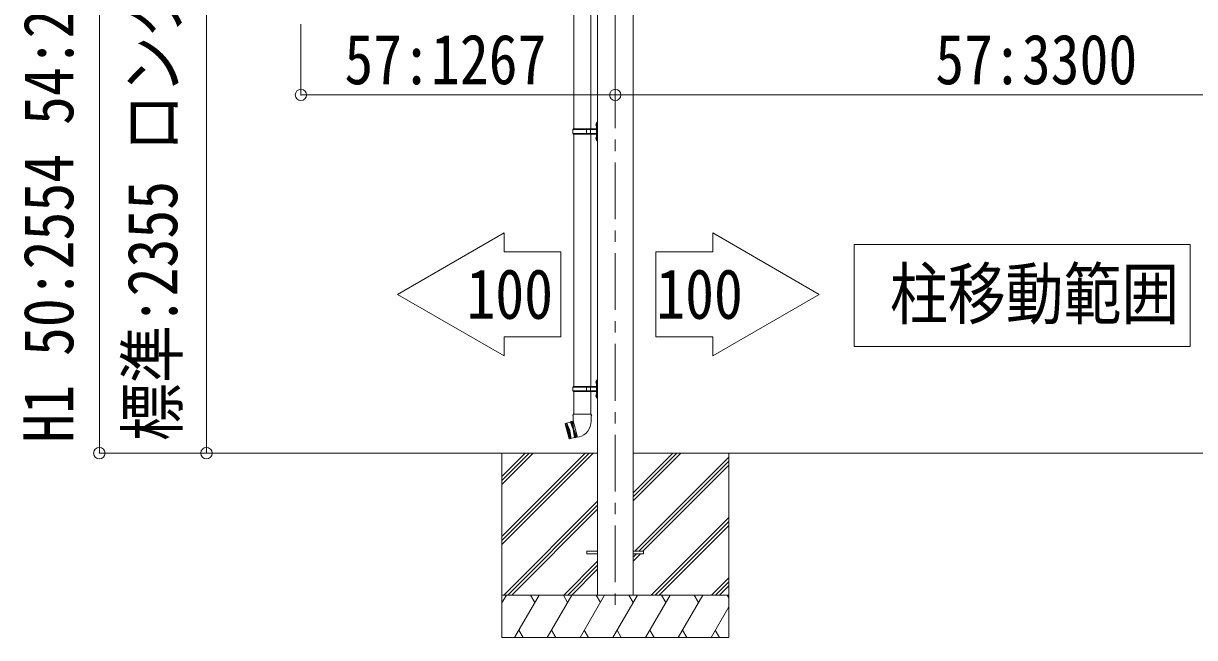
# Model space of a CAD drawing. Units: millimetres, scale not verified. Extents: x -11243 to 11243, y -7760 to 7760.
# Drawn here: x 1255 to 5386, y -4466 to -2301 of the extents above; entities that cross this region are included whole.
import ezdxf
from ezdxf.enums import TextEntityAlignment as Align

# ---------------------------------------------------------------- set-up
doc = ezdxf.new("R2010")
doc.units = ezdxf.units.MM
doc.header["$LTSCALE"] = 40
doc.header["$PDMODE"] = 32
doc.header["$PDSIZE"] = 40
doc.linetypes.add('CHAIN1', pattern=[8, 5, -1, 1, -1])
for name, color, linetype, lineweight in [('0-0_0', 7, 'Continuous', 9), ('0-1_本体', 5, 'CHAIN1', 9), ('0-3_ELV2', 7, 'Continuous', 9), ('0-6_OTH_LINE', 7, 'Continuous', 9), ('0-9_OUTLINE', 7, 'Continuous', 9), ('0-E_DET2', 7, 'Continuous', 18)]:
    doc.layers.add(name, color=color, linetype=linetype, lineweight=lineweight)
doc.styles.add('ＭＳ ゴシック', font='')
doc.styles.get('ＭＳ ゴシック').set_extended_font_data('MS Gothic')

msp = doc.modelspace()

# ---------------------------------------------------------------- linework, layer by layer
at = {"layer": '0-0_0'}
for p, q in [((2134.1, -3815.62), (3280.16, -3815.62)), ((2942.66, -3815.62), (2942.66, -4465.62)), ((2942.66, -4109.8), (3236.84, -3815.62)), ((2942.66, -4123.94), (3250.98, -3815.62)), ((2942.66, -4138.08), (3265.12, -3815.62)), ((2942.66, -3925.95), (3052.99, -3815.62)), ((2942.66, -3911.81), (3038.85, -3815.62)), ((2942.66, -3897.67), (3024.7, -3815.62)), ((3405.16, -3815.62), (6180.07, -3815.62)), ((3405.16, -3983.95), (3573.49, -3815.62)), ((3405.16, -3969.81), (3559.35, -3815.62)), ((3405.16, -3955.67), (3545.2, -3815.62)), ((3411.83, -4161.12), (3742.66, -3830.3)), ((3742.66, -3815.62), (3742.66, -4465.62)), ((3425.97, -4161.12), (3742.66, -3844.44)), ((3440.12, -4161.12), (3742.66, -3858.59)), ((2948.96, -4315.62), (3280.16, -3984.43)), ((2963.11, -4315.62), (3280.16, -3998.58)), ((2977.25, -4315.62), (3280.16, -4012.72)), ((3469.46, -4315.62), (3742.66, -4042.43)), ((3483.61, -4315.62), (3742.66, -4056.58)), ((3497.75, -4315.62), (3742.66, -4070.72)), ((3405.16, -4196.08), (3431.12, -4170.12)), ((3405.16, -4181.94), (3416.97, -4170.12)), ((3280.16, -4196.57), (3161.1, -4315.62)), ((3175.24, -4315.62), (3280.16, -4210.71)), ((3189.38, -4315.62), (3280.16, -4224.85)), ((3681.6, -4315.62), (3742.66, -4254.56)), ((3695.74, -4315.62), (3742.66, -4268.71)), ((3709.88, -4315.62), (3742.66, -4282.85)), ((3742.66, -4315.62), (2942.66, -4315.62)), ((2942.66, -4343.13), (2958.54, -4315.62)), ((2987.4, -4465.62), (3074, -4315.62)), ((3059, -4341.6), (3044, -4315.62)), ((3102.87, -4465.62), (3189.48, -4315.62)), ((3174.47, -4341.61), (3159.47, -4315.62)), ((3218.34, -4465.62), (3304.95, -4315.62)), ((3289.94, -4341.61), (3274.94, -4315.62)), ((3333.81, -4465.62), (3420.42, -4315.62)), ((3405.41, -4341.6), (3390.41, -4315.62)), ((3449.28, -4465.62), (3535.89, -4315.62)), ((3520.89, -4341.6), (3505.88, -4315.62)), ((3564.75, -4465.62), (3651.36, -4315.62)), ((3621.36, -4315.62), (3636.36, -4341.6)), ((3736.83, -4315.62), (3742.66, -4325.72)), ((3680.22, -4465.62), (3742.66, -4357.49)), ((3002.4, -4439.64), (3017.4, -4465.62)), ((3117.87, -4439.64), (3132.87, -4465.62)), ((3233.34, -4439.64), (3248.34, -4465.62)), ((3348.81, -4439.64), (3363.81, -4465.62)), ((3464.28, -4439.64), (3479.28, -4465.62)), ((3579.75, -4439.64), (3594.75, -4465.62)), ((3695.22, -4439.64), (3710.22, -4465.62)), ((2942.66, -4465.62), (3742.66, -4465.62))]:
    msp.add_line(p, q, dxfattribs=at)
at = {"layer": '0-1_本体'}
msp.add_line((3342.66, -1190.8), (3342.66, -4366.23), dxfattribs=at)
at = {"layer": '0-3_ELV2', "color": 4}
for p, q in [((3280.16, -4315.62), (3280.16, -1461.72)), ((3405.16, -1461.72), (3405.16, -4315.62)), ((3242.66, -4161.12), (3280.16, -4161.12)), ((3242.66, -4161.12), (3242.66, -4170.12)), ((3242.66, -4170.12), (3280.16, -4170.12)), ((3405.16, -4161.12), (3442.66, -4161.12)), ((3405.16, -4170.12), (3442.66, -4170.12)), ((3442.66, -4161.12), (3442.66, -4170.12))]:
    msp.add_line(p, q, dxfattribs=at)
at = {"layer": '0-6_OTH_LINE', "color": 6}
for p, q in [((2234.1, -2553.3), (2234.1, -2303.3)), ((3342.66, -2553.3), (3342.66, -2303.3)), ((3342.66, -2553.3), (2234.1, -2553.3)), ((6242.66, -2553.3), (3342.66, -2553.3))]:
    msp.add_line(p, q, dxfattribs=at)
at = {"layer": '0-6_OTH_LINE'}
for p, q in [((2950.35, -3039.27), (2950.35, -3106.47)), ((3686.31, -3039.27), (3686.31, -3106.47)), ((4184.77, -3440.27), (4184.77, -3080.27)), ((4184.77, -3080.27), (5369.71, -3080.27)), ((5369.71, -3080.27), (5369.71, -3440.27)), ((2950.35, -3406.07), (3150.75, -3406.07)), ((3686.31, -3406.07), (3485.91, -3406.07)), ((3686.31, -3406.07), (3686.31, -3473.27)), ((5369.71, -3440.27), (4184.77, -3440.27))]:
    msp.add_line(p, q, dxfattribs=at)
for points in [[(2950.35, -3406.07), (2950.35, -3473.27), (2574.5, -3256.27), (2950.35, -3039.27)], [(3686.31, -3473.27), (4062.16, -3256.27), (3686.31, -3039.27)], [(2950.35, -3106.47), (3150.75, -3106.47), (3150.75, -3406.07)], [(3686.31, -3106.47), (3485.91, -3106.47), (3485.91, -3406.07)]]:
    msp.add_lwpolyline(points, dxfattribs=at)
at = {"layer": '0-6_OTH_LINE', "color": 6}
for p in [(2234.1, -2553.3), (3342.66, -2553.3)]:
    msp.add_point(p, dxfattribs=at)
at = {"layer": '0-9_OUTLINE'}
for p, q in [((3196.3, -1783.63), (3196.3, -2673.12)), ((3256, -1783.63), (3256, -2673.12)), ((3193.16, -2675.13), (3194.16, -2673.13)), ((3193.16, -2689.13), (3193.16, -2675.13)), ((3241.65, -2675.13), (3193.16, -2675.13)), ((3275.66, -2673.13), (3194.16, -2673.13)), ((3241.65, -2691.13), (3241.65, -2673.13)), ((3242.41, -2673.13), (3244.41, -2675.13)), ((3275.66, -2675.13), (3244.41, -2675.13)), ((3254.78, -2675.13), (3252.78, -2673.13)), ((3254.78, -2689.13), (3254.78, -2675.13)), ((3273.85, -2655.98), (3275.9, -2656.98)), ((3275.12, -2653.98), (3275.76, -2653.98)), ((3275.12, -2653.98), (3275.12, -2662.28)), ((3275.12, -2662.28), (3275.76, -2662.28)), ((3275.76, -2653.98), (3276.16, -2654.38)), ((3275.9, -2656.98), (3276.51, -2658.13)), ((3278.16, -2649.63), (3276.16, -2651.63)), ((3276.16, -2651.63), (3276.16, -2712.63)), ((3278.16, -2649.63), (3278.16, -2714.63)), ((3278.16, -2649.63), (3280.16, -2649.63)), ((3193.16, -2689.13), (3194.16, -2691.13)), ((3241.65, -2689.13), (3193.16, -2689.13)), ((3194.16, -2691.13), (3275.66, -2691.13)), ((3196.3, -2691.12), (3196.3, -3580.63)), ((3242.41, -2691.13), (3244.41, -2689.13)), ((3275.66, -2689.13), (3244.41, -2689.13)), ((3254.78, -2689.13), (3252.78, -2691.13)), ((3256, -2691.12), (3256, -3580.63)), ((3273.85, -2703.98), (3275.9, -2704.98)), ((3275.12, -2701.98), (3275.76, -2701.98)), ((3275.12, -2701.98), (3275.12, -2710.28)), ((3275.12, -2710.28), (3275.76, -2710.28)), ((3275.76, -2701.98), (3275.76, -2710.28)), ((3275.76, -2701.98), (3276.16, -2702.38)), ((3275.76, -2710.28), (3276.16, -2709.88)), ((3275.9, -2704.98), (3276.51, -2706.13)), ((3276.16, -2712.63), (3278.16, -2714.63)), ((3280.16, -2714.63), (3278.16, -2714.63)), ((3193.16, -3582.63), (3194.16, -3580.63)), ((3193.16, -3596.63), (3193.16, -3582.63)), ((3241.65, -3582.63), (3193.16, -3582.63)), ((3275.66, -3580.63), (3194.16, -3580.63)), ((3241.65, -3598.63), (3241.65, -3580.63)), ((3242.41, -3580.63), (3244.41, -3582.63)), ((3275.66, -3582.63), (3244.41, -3582.63)), ((3254.78, -3582.63), (3252.78, -3580.63)), ((3254.78, -3596.63), (3254.78, -3582.63)), ((3273.85, -3563.48), (3275.9, -3564.48)), ((3275.12, -3561.48), (3275.76, -3561.48)), ((3275.12, -3561.48), (3275.12, -3569.78)), ((3275.12, -3569.78), (3275.76, -3569.78)), ((3275.76, -3561.48), (3276.16, -3561.88)), ((3275.9, -3564.48), (3276.51, -3565.63)), ((3278.16, -3557.13), (3276.16, -3559.13)), ((3276.16, -3559.13), (3276.16, -3620.13)), ((3278.16, -3557.13), (3278.16, -3622.13)), ((3278.16, -3557.13), (3280.16, -3557.13)), ((3193.16, -3596.63), (3194.16, -3598.63)), ((3241.65, -3596.63), (3193.16, -3596.63)), ((3194.16, -3598.63), (3275.66, -3598.63)), ((3196.3, -3598.63), (3196.3, -3678.33)), ((3242.41, -3598.63), (3244.41, -3596.63)), ((3275.66, -3596.63), (3244.41, -3596.63)), ((3254.78, -3596.63), (3252.78, -3598.63)), ((3256, -3598.63), (3256, -3678.33)), ((3273.85, -3611.48), (3275.9, -3612.48)), ((3275.12, -3609.48), (3275.76, -3609.48)), ((3275.12, -3609.48), (3275.12, -3617.78)), ((3275.12, -3617.78), (3275.76, -3617.78)), ((3275.76, -3609.48), (3275.76, -3617.78)), ((3275.76, -3609.48), (3276.16, -3609.88)), ((3275.76, -3617.78), (3276.16, -3617.38)), ((3275.9, -3612.48), (3276.51, -3613.63)), ((3276.16, -3620.13), (3278.16, -3622.13)), ((3280.16, -3622.13), (3278.16, -3622.13)), ((3165.87, -3711.85), (3166.23, -3711.24)), ((3165.87, -3711.85), (3180.18, -3765.27)), ((3184.1, -3706.45), (3166.23, -3711.24)), ((3180.8, -3765.62), (3166.23, -3711.24)), ((3170.09, -3710.21), (3184.66, -3764.59)), ((3174.48, -3738.17), (3170.09, -3710.21)), ((3172.02, -3709.69), (3186.59, -3764.07)), ((3182.2, -3736.1), (3172.02, -3709.69)), ((3186.73, -3704.71), (3184.1, -3706.45)), ((3186.73, -3704.71), (3188.67, -3704.19)), ((3201.82, -3761.02), (3186.73, -3704.71)), ((3191.63, -3703.66), (3188.67, -3704.19)), ((3188.67, -3704.19), (3203.76, -3760.51)), ((3194.53, -3702.88), (3191.63, -3703.66)), ((3191.63, -3703.66), (3196.21, -3732.35)), ((3194.45, -3678.33), (3192.75, -3682.83)), ((3194.48, -3683.33), (3192.75, -3682.83)), ((3194.59, -3701.57), (3194.2, -3701.67)), ((3194.2, -3701.67), (3209.81, -3759.92)), ((3257.85, -3678.33), (3194.45, -3678.33)), ((3194.45, -3678.33), (3194.59, -3701.57)), ((3257.85, -3678.33), (3257.7, -3703.33)), ((3174.48, -3738.17), (3184.66, -3764.59)), ((3182.2, -3736.1), (3186.59, -3764.07)), ((3206.59, -3759.49), (3196.21, -3732.35)), ((3209.49, -3758.71), (3206.59, -3759.49)), ((3209.81, -3759.92), (3214.72, -3758.6)), ((3180.8, -3765.62), (3180.18, -3765.27)), ((3198.67, -3760.84), (3180.8, -3765.62)), ((3201.82, -3761.02), (3198.67, -3760.84)), ((3201.82, -3761.02), (3203.76, -3760.51)), ((3206.59, -3759.49), (3203.76, -3760.51))]:
    msp.add_line(p, q, dxfattribs=at)
for points in [[(3273.85, -2660.27), (3275.9, -2659.28), (3276.51, -2658.13)], [(3275.76, -2653.98), (3275.76, -2662.28), (3276.16, -2661.88)], [(3273.85, -2708.27), (3275.9, -2707.28), (3276.51, -2706.13)], [(3273.85, -3567.77), (3275.9, -3566.78), (3276.51, -3565.63)], [(3275.76, -3561.48), (3275.76, -3569.78), (3276.16, -3569.38)], [(3273.85, -3615.77), (3275.9, -3614.78), (3276.51, -3613.63)], [(3184.1, -3706.45), (3194.28, -3732.87), (3198.67, -3760.84)], [(3257.85, -3678.33), (3259.35, -3682.83), (3257.82, -3683.33)]]:
    msp.add_lwpolyline(points, dxfattribs=at)
for centre, radius, start, end in [((3279.45, -2658.13), 6, 136.21765, 223.78235), ((3275.66, -2672.63), 0.5, 270, 0), ((3275.66, -2674.63), 0.5, 270, 0), ((3279.45, -2706.13), 6, 136.21765, 223.78235), ((3275.66, -2689.63), 0.5, 0, 90), ((3275.66, -2691.63), 0.5, 0, 90), ((3279.45, -3565.63), 6, 136.21765, 223.78235), ((3275.66, -3580.13), 0.5, 270, 0), ((3275.66, -3582.13), 0.5, 270, 0), ((3279.45, -3613.63), 6, 136.21765, 223.78235), ((3275.66, -3597.13), 0.5, 0, 90), ((3275.66, -3599.13), 0.5, 0, 90), ((3199.71, -3702.58), 58, 285, 359.65623)]:
    msp.add_arc(centre, radius, start, end, dxfattribs=at)
at = {"layer": '0-E_DET2', "color": 6, "lineweight": 9}
for p, q in [((1522.92, -3815.62), (1522.92, -1351.85)), ((1900.67, -3815.62), (1900.67, -1460.62)), ((1522.92, -3815.62), (2195.96, -3815.62)), ((1900.67, -3815.62), (2195.96, -3815.62))]:
    msp.add_line(p, q, dxfattribs=at)
at = {"layer": '0-E_DET2', "color": 6}
for p in [(1522.92, -3815.62), (1900.67, -3815.62)]:
    msp.add_point(p, dxfattribs=at)

# ---------------------------------------------------------------- texts
at = {"layer": '0-6_OTH_LINE', "style": 'ＭＳ ゴシック', "width": 0.85}
for s, p in [('標準:2355 ロング:2500 超ロング:2800', (1850.55, -3773.09)), ('H1 50:2554 54:2549 57:2543', (1483.99, -3778.68))]:
    msp.add_text(s, height=176, rotation=90, dxfattribs=at).set_placement(p, align=Align.BOTTOM_LEFT)
for s, p in [('57:1267', (2387.27, -2568.32)), ('57:3300', (4471.08, -2568.32)), ('100', (2817.6, -3395.03)), ('100', (3487.13, -3395.03)), ('柱移動範囲', (4311.27, -3395.03))]:
    msp.add_text(s, height=176, dxfattribs=at).set_placement(p, align=Align.BOTTOM_LEFT)

doc.saveas('drawing.dxf')
